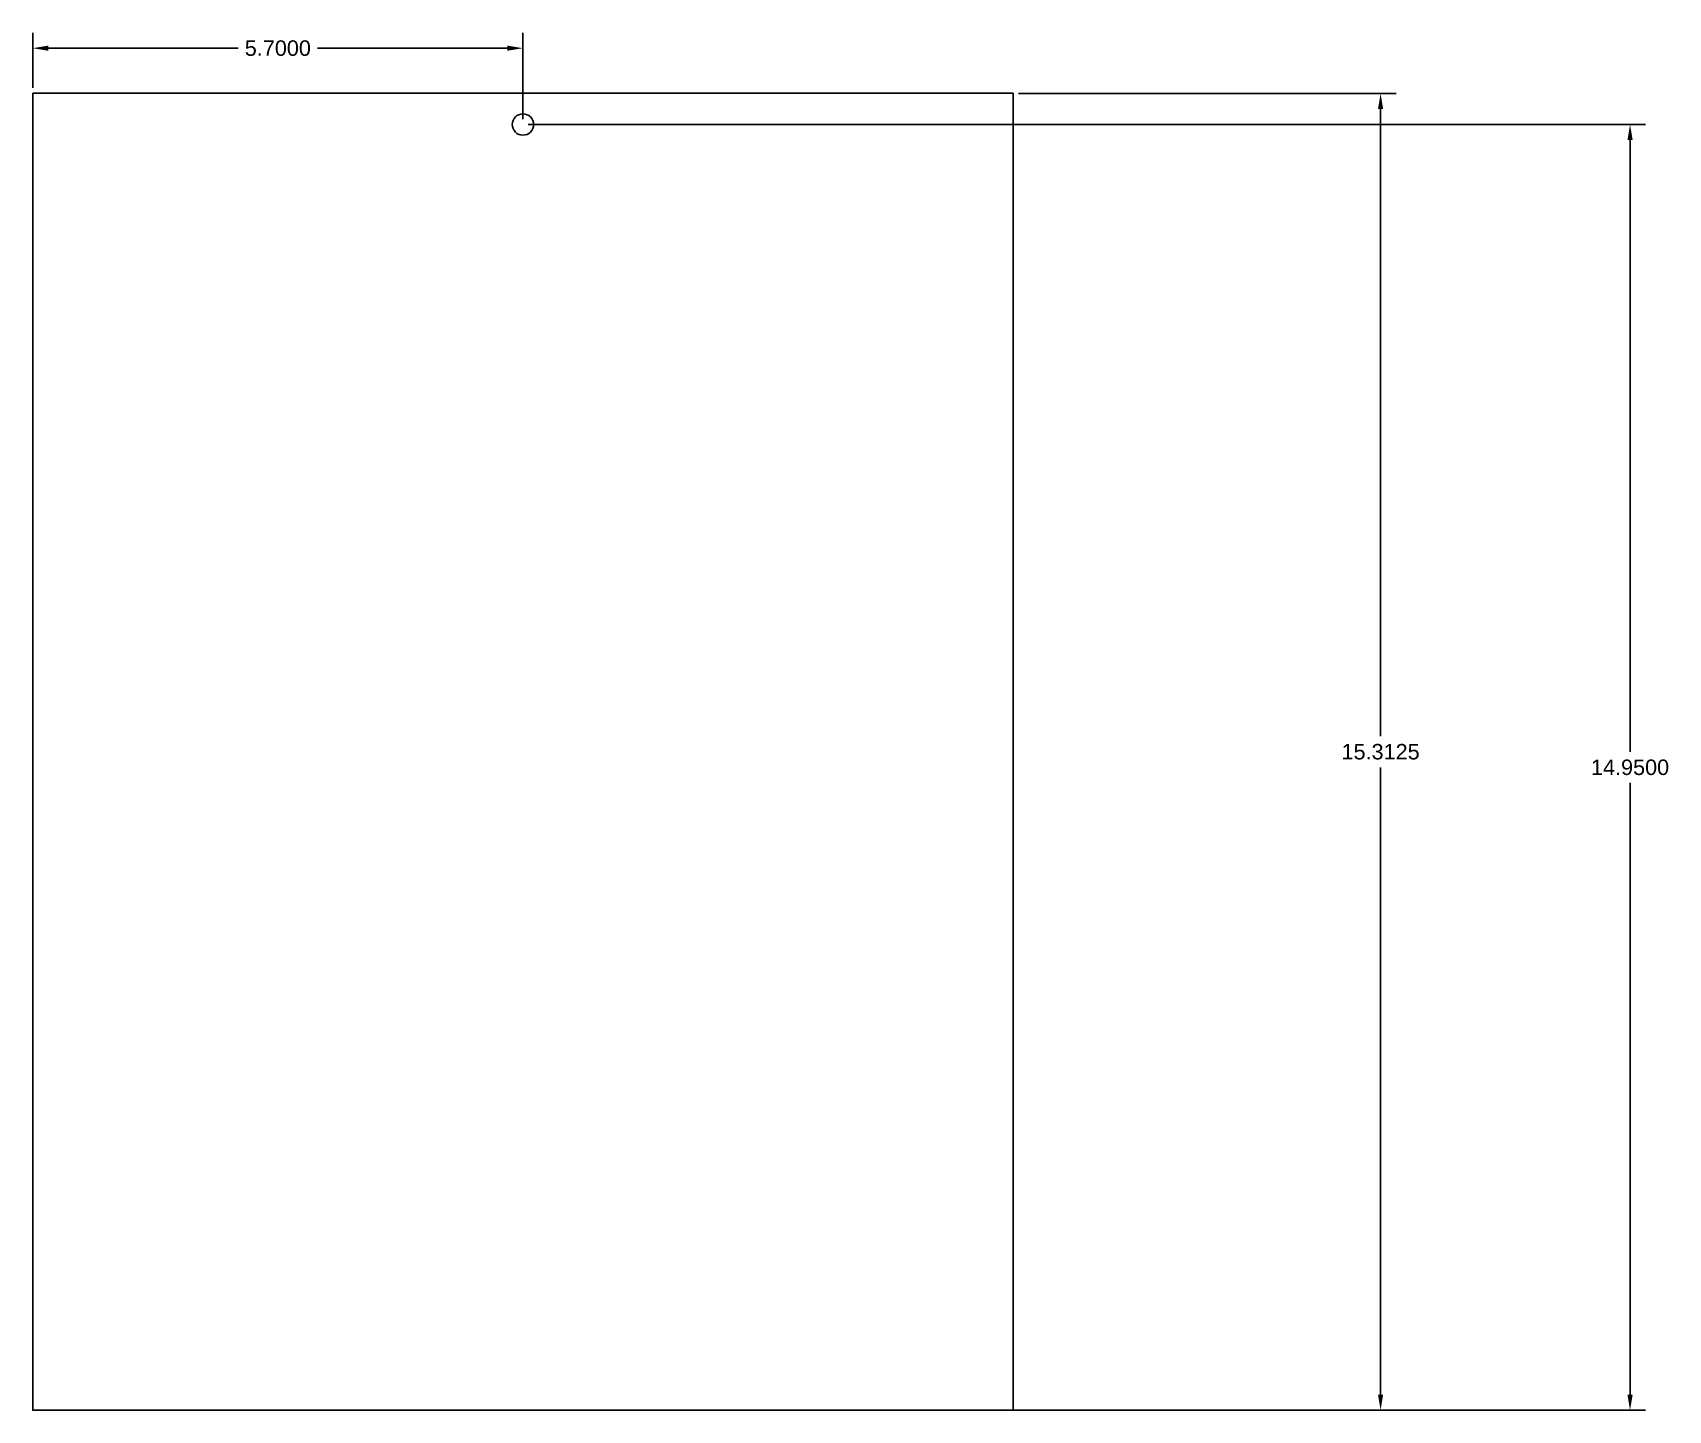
# Model space of a CAD drawing. Header units: inches. Extents: x 3.5 to 22.5, y 10.7 to 26.7.
import ezdxf

# ---------------------------------------------------------------- set-up
doc = ezdxf.new("R2010")
doc.units = ezdxf.units.IN
doc.header["$MEASUREMENT"] = 0
doc.layers.get('0').update_dxf_attribs({"color": 1})
doc.layers.add('dimensions', color=4, linetype='Continuous')
doc.styles.get("Standard").update_dxf_attribs({"font": 'Arial Regular.ttf'})
doc.dimstyles.get("Standard").update_dxf_attribs({"dimtxt": 0.18, "dimasz": 0.18, "dimexe": 0.18, "dimexo": 0.0625, "dimgap": 0.09, "dimtad": 0, "dimtih": 1, "dimtoh": 1, "dimdec": 4, "dimzin": 0, "dimdsep": 46, "dimtxsty": 'Standard', "dimcen": 0.09, "dimadec": 0, "dimazin": 0, "dimtfac": 1, "dimtdec": 4, "dimtofl": 0, "dimtmove": 0, "dimatfit": 3, "dimfxl": 1, "dimtolj": 1, "dimtzin": 0, "dimarcsym": 0})

# ---------------------------------------------------------------- blocks, each defined once
blk = doc.blocks.new('*D4')
at = {"layer": 'Defpoints', "color": 0, "transparency": 16777216}
for p in [(14.874, 26.012), (14.874, 10.7), (19.147, 10.7)]:
    blk.add_point(p, dxfattribs=at)
at = {"layer": 'dimensions', "color": 0, "lineweight": -2, "transparency": 16777216}
for p, q in [((14.936, 26.012), (19.327, 26.012)), ((19.147, 25.832), (19.147, 18.537)), ((19.147, 10.88), (19.147, 18.175)), ((14.936, 10.7), (19.327, 10.7))]:
    blk.add_line(p, q, dxfattribs=at)
at = {"layer": 'dimensions', "color": 0, "transparency": 16777216}
for points in [[(19.117, 25.832), (19.177, 25.832), (19.147, 26.012)], [(19.117, 10.88), (19.177, 10.88), (19.147, 10.7)]]:
    blk.add_solid(points, dxfattribs=at)
at = {"layer": 'dimensions', "color": 0, "transparency": 16777216, "insert": (19.147, 18.356), "char_height": 0.18, "attachment_point": 5}
blk.add_mtext('\\A1;15.3125', dxfattribs=at)
blk = doc.blocks.new('*D5')
at = {"layer": 'Defpoints', "color": 0, "transparency": 16777216}
for p in [(9.174, 25.65), (9.174, 10.7), (22.048, 10.7)]:
    blk.add_point(p, dxfattribs=at)
at = {"layer": 'dimensions', "color": 0, "lineweight": -2, "transparency": 16777216}
for p, q in [((9.236, 25.65), (22.228, 25.65)), ((22.048, 25.47), (22.048, 18.356)), ((22.048, 10.88), (22.048, 17.994)), ((9.236, 10.7), (22.228, 10.7))]:
    blk.add_line(p, q, dxfattribs=at)
at = {"layer": 'dimensions', "color": 0, "transparency": 16777216}
for points in [[(22.018, 25.47), (22.078, 25.47), (22.048, 25.65)], [(22.018, 10.88), (22.078, 10.88), (22.048, 10.7)]]:
    blk.add_solid(points, dxfattribs=at)
at = {"layer": 'dimensions', "color": 0, "transparency": 16777216, "insert": (22.048, 18.175), "char_height": 0.18, "attachment_point": 5}
blk.add_mtext('\\A1;14.9500', dxfattribs=at)
blk = doc.blocks.new('*D6')
at = {"layer": 'Defpoints', "color": 0, "transparency": 16777216}
for p in [(3.474, 26.537), (3.474, 26.012), (9.174, 25.65)]:
    blk.add_point(p, dxfattribs=at)
at = {"layer": 'dimensions', "color": 0, "lineweight": -2, "transparency": 16777216}
for p, q in [((3.474, 26.075), (3.474, 26.717)), ((9.174, 25.712), (9.174, 26.717)), ((3.654, 26.537), (5.862, 26.537)), ((8.994, 26.537), (6.786, 26.537))]:
    blk.add_line(p, q, dxfattribs=at)
at = {"layer": 'dimensions', "color": 0, "transparency": 16777216}
for points in [[(3.654, 26.567), (3.654, 26.507), (3.474, 26.537)], [(8.994, 26.567), (8.994, 26.507), (9.174, 26.537)]]:
    blk.add_solid(points, dxfattribs=at)
at = {"layer": 'dimensions', "color": 0, "transparency": 16777216, "insert": (6.324, 26.537), "char_height": 0.18, "attachment_point": 5}
blk.add_mtext('\\A1;5.7000', dxfattribs=at)

msp = doc.modelspace()

# ---------------------------------------------------------------- linework, layer by layer
msp.add_lwpolyline([(3.47357, 26.01225), (14.87357, 26.01225), (14.8736, 10.69979), (3.4736, 10.69979)], close=True)
msp.add_circle((9.17357, 25.64975), 0.12402)

# ---------------------------------------------------------------- dimensions: what is measured, and where the dimension line sits
at = {"layer": 'dimensions'}
dim = msp.add_linear_dim(base=(3.47357, 26.53706), p1=(9.17357, 25.64975), p2=(3.47357, 26.01225), dimstyle='Standard', dxfattribs=at)
dim.commit()
dim.dimension.update_dxf_attribs({"geometry": '*D6', "text_midpoint": (6.32357, 26.53706)})
for base, p1, p2, picture, middle in [((19.14686, 10.69979), (14.87357, 26.01225), (14.8736, 10.69979), '*D4', (19.14686, 18.35602)), ((22.04793, 10.69979), (9.17357, 25.64975), (9.17357, 10.69979), '*D5', (22.04793, 18.17477))]:
    dim = msp.add_linear_dim(base=base, p1=p1, p2=p2, angle=90, dimstyle='Standard', dxfattribs=at)
    dim.commit()
    dim.dimension.update_dxf_attribs({"geometry": picture, "text_midpoint": middle})

doc.saveas('drawing.dxf')
